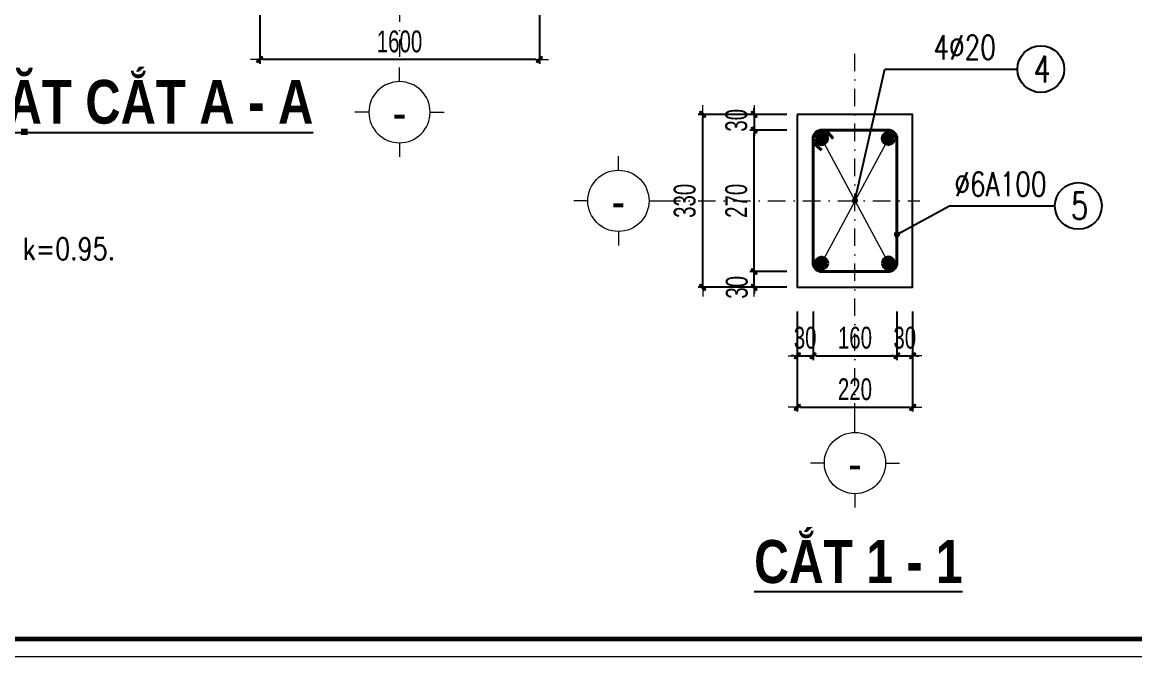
# Model space of a CAD drawing. Header units: millimetres. Extents: x -182770 to 489476, y -561170 to -280028.
# Drawn here: x -63345 to -56980, y -527439 to -523806 of the extents above; entities that cross this region are included whole.
import ezdxf
from ezdxf.enums import TextEntityAlignment as Align

# ---------------------------------------------------------------- set-up
doc = ezdxf.new("R2010")
doc.units = ezdxf.units.MM
doc.header["$MEASUREMENT"] = 0
doc.header["$PDMODE"] = 32
doc.linetypes.add('DASHDOT', pattern=[1, 0.5, -0.25, 0, -0.25])
doc.layers.get('Defpoints').update_dxf_attribs({"color": 1})
for name, color, linetype, lineweight in [('Khungten_LCDI', 7, 'Continuous', 5), ('LC Dim', 8, 'Continuous', 18), ('LC ISO', 153, 'Continuous', 13), ('LC Net dam2', 6, 'Continuous', 40), ('LC Net dam3', 1, 'Continuous', 60), ('LC Net manh', 133, 'Continuous', 5), ('LC Net thay', 63, 'Continuous', 25), ('LC Net truc', 79, 'DASHDOT', 13), ('LC Text1', 3, 'Continuous', 20), ('LC Text2', 7, 'Continuous', 25)]:
    doc.layers.add(name, color=color, linetype=linetype, lineweight=lineweight)
doc.styles.add('HOATBIF', font='hoatbif.shx', dxfattribs={"width": 0.7})
doc.styles.add('Khungten', font='VHAVAN.TTF', dxfattribs={"width": 0.9, "height": 5000})
doc.styles.add('LC 1', font='VHAVANB.TTF')
doc.styles.add('LC 3', font='vnsimli.shx', dxfattribs={"width": 0.75})
doc.styles.add('LC3', font='VHARIALB.TTF', dxfattribs={"width": 0.8})
doc.styles.add('Title', font='VHBLACK.TTF', dxfattribs={"width": 0.8})
doc.dimstyles.new('1-100(1-50)', dxfattribs={"dimscale": 50, "dimtxt": 2.5, "dimasz": 0.35, "dimexe": 0.5, "dimexo": 0, "dimgap": 0.8, "dimtad": 1, "dimdec": 0, "dimzin": 0, "dimdsep": 46, "dimtxsty": 'HOATBIF', "dimblk1": 'DOT', "dimblk2": 'DOT', "dimsah": 1, "dimcen": -1, "dimdle": 1, "dimclrd": 256, "dimclre": 256, "dimclrt": 4, "dimadec": 3, "dimazin": 2, "dimtfac": 0.333333, "dimtdec": 0, "dimtix": 1, "dimtmove": 2, "dimatfit": 3, "dimldrblk": 'DOT', "dimfxl": 1, "dimtvp": 0.833333, "dimtolj": 1, "dimtzin": 0, "dimarcsym": 0})

# ---------------------------------------------------------------- blocks, each defined once
blk = doc.blocks.new('lcdi fix')
at = {"layer": 'Defpoints', "lineweight": 0}
blk.add_lwpolyline([(-1200, -14850), (-1200, 14850), (40800, 14850), (40800, -14850)], close=True, dxfattribs=at)
at = {"layer": 'Khungten_LCDI', "color": 5, "lineweight": 60}
blk.add_lwpolyline([(0, -14650), (0, 14650), (40600, 14650), (40600, -14650)], close=True, dxfattribs=at)
at = {"color": 7, "style": 'Khungten', "width": 0.8}
for tag, p in [('REVISION', (39499, -10746)), ('NGAYHT', (39546, -11609))]:
    blk.add_attdef(tag, text='', height=200, dxfattribs=at).set_placement(p, align=Align.CENTER)
at = {"layer": 'LC Text1', "color": 3, "style": 'LC 1', "width": 1.834006}
for tag, p, p2 in [('TENBANVE1', (36913, -8886), (40339, -8886)), ('TENBANVE2', (36913, -9562), (40339, -9562))]:
    blk.add_attdef(tag, text='', height=250, dxfattribs=at).set_placement(p, p2, align=Align.FIT)
at = {"layer": 'LC Text1', "style": 'Title', "width": 0.7}
blk.add_attdef('SOBANVE', text='', height=250, dxfattribs=at).set_placement((39562, -13896), align=Align.CENTER)
blk = doc.blocks.new('DOT')
at = {"layer": 'LC Dim'}
blk.add_line((-3, 0), (3, 0), dxfattribs=at)
at = {"layer": 'LC Dim', "color": 4}
blk.add_line((-1, -1), (1, 1), dxfattribs=at)
blk.add_lwpolyline([(0.5, 1), (-1, -0.5), (-0.5, -1), (1, 0.5)], close=True, dxfattribs=at)
blk = doc.blocks.new('*D453')
at = {"layer": 'Defpoints', "color": 0, "ltscale": 2, "transparency": 16777216}
for p in [(-61986.6, -523422), (-60386.6, -523422), (-61986.6, -524019.1)]:
    blk.add_point(p, dxfattribs=at)
at = {"layer": 'LC Dim', "lineweight": -2, "ltscale": 2, "transparency": 16777216}
for p, q in [((-61986.6, -523422), (-61986.6, -524044.1)), ((-60386.6, -523422), (-60386.6, -524044.1)), ((-60404.1, -524019.1), (-61969.1, -524019.1))]:
    blk.add_line(p, q, dxfattribs=at)
at = {"layer": 'LC Dim', "lineweight": -2, "ltscale": 2, "transparency": 16777216, "xscale": 17.5, "yscale": 17.5, "zscale": 17.5, "rotation": 180}
blk.add_blockref('DOT', (-61986.6, -524019.1), dxfattribs=at)
at = {"layer": 'LC Dim', "lineweight": -2, "ltscale": 2, "transparency": 16777216, "xscale": 17.5, "yscale": 17.5, "zscale": 17.5}
blk.add_blockref('DOT', (-60386.6, -524019.1), dxfattribs=at)
at = {"layer": 'LC Dim', "color": 4, "ltscale": 2, "transparency": 16777216, "insert": (-61186.6, -523916.6), "char_height": 125, "attachment_point": 5, "style": 'HOATBIF'}
blk.add_mtext('\\A1;1600', dxfattribs=at)
blk = doc.blocks.new('_Dot')
at = {"color": 0, "linetype": 'ByBlock', "lineweight": -2}
blk.add_line((-0.5, 0), (-1, 0), dxfattribs=at)
at = {"color": 0, "linetype": 'ByBlock', "const_width": 0.5}
blk.add_lwpolyline([(-0.25, 0, 1), (0.25, 0, 1)], format="xyb", close=True, dxfattribs=at)
blk = doc.blocks.new('TIEUDE1')
at = {"layer": 'LC Text2', "color": 7, "style": 'LC 1'}
blk.add_attdef('TIªU§Ò', text='', height=5, dxfattribs=at).set_placement((0, 0), align=Align.BOTTOM_CENTER)
blk.add_attdef('TL', text='', height=3, dxfattribs=at).set_placement((0, -2), align=Align.TOP_CENTER)
blk = doc.blocks.new('TTRUC')
at = {"layer": 'LC ISO'}
for p, q in [((0, 6.95), (0, 10.13)), ((-6.95, 0), (-10.13, 0)), ((6.95, 0), (10.13, 0)), ((0, -6.95), (0, -10.13))]:
    blk.add_line(p, q, dxfattribs=at)
at = {"layer": 'LC Net manh'}
blk.add_circle((0, 0), 6.95, dxfattribs=at)
blk = doc.blocks.new('theptron1')
at = {"layer": 'LC Net dam3'}
for p, q in [((-0.5, 0), (0.5, 0)), ((-0.35, 0.35), (0.35, -0.35)), ((0.35, 0.35), (-0.35, -0.35)), ((0, 0.5), (0, -0.5))]:
    blk.add_line(p, q, dxfattribs=at)
blk.add_circle((0, 0), 0.5, dxfattribs=at)
blk = doc.blocks.new('*D530')
at = {"layer": 'Defpoints', "color": 0, "ltscale": 2, "transparency": 16777216}
for p in [(-58910.8, -525461.8), (-58820.8, -525461.8), (-58820.8, -525715.3)]:
    blk.add_point(p, dxfattribs=at)
at = {"layer": 'LC Dim', "lineweight": -2, "ltscale": 2, "transparency": 16777216}
for p, q in [((-58910.8, -525461.8), (-58910.8, -525740.3)), ((-58820.8, -525461.8), (-58820.8, -525740.3)), ((-58928.3, -525715.3), (-58945.8, -525715.3)), ((-58910.8, -525715.3), (-58820.8, -525715.3)), ((-58803.3, -525715.3), (-58785.8, -525715.3))]:
    blk.add_line(p, q, dxfattribs=at)
at = {"layer": 'LC Dim', "lineweight": -2, "ltscale": 2, "transparency": 16777216, "xscale": 17.5, "yscale": 17.5, "zscale": 17.5}
blk.add_blockref('DOT', (-58910.8, -525715.3), dxfattribs=at)
at = {"layer": 'LC Dim', "lineweight": -2, "ltscale": 2, "transparency": 16777216, "xscale": 17.5, "yscale": 17.5, "zscale": 17.5, "rotation": 180}
blk.add_blockref('DOT', (-58820.8, -525715.3), dxfattribs=at)
at = {"layer": 'LC Dim', "color": 4, "ltscale": 2, "transparency": 16777216, "insert": (-58865.8, -525612.8), "char_height": 125, "attachment_point": 5, "style": 'HOATBIF'}
blk.add_mtext('\\A1;30', dxfattribs=at)
blk = doc.blocks.new('*D531')
at = {"layer": 'Defpoints', "color": 0, "ltscale": 2, "transparency": 16777216}
for p in [(-58820.8, -525461.8), (-58340.8, -525461.8), (-58340.8, -525715.3)]:
    blk.add_point(p, dxfattribs=at)
at = {"layer": 'LC Dim', "lineweight": -2, "ltscale": 2, "transparency": 16777216}
for p, q in [((-58820.8, -525461.8), (-58820.8, -525740.3)), ((-58340.8, -525461.8), (-58340.8, -525740.3)), ((-58803.3, -525715.3), (-58358.3, -525715.3))]:
    blk.add_line(p, q, dxfattribs=at)
at = {"layer": 'LC Dim', "lineweight": -2, "ltscale": 2, "transparency": 16777216, "xscale": 17.5, "yscale": 17.5, "zscale": 17.5, "rotation": 180}
blk.add_blockref('DOT', (-58820.8, -525715.3), dxfattribs=at)
at = {"layer": 'LC Dim', "lineweight": -2, "ltscale": 2, "transparency": 16777216, "xscale": 17.5, "yscale": 17.5, "zscale": 17.5}
blk.add_blockref('DOT', (-58340.8, -525715.3), dxfattribs=at)
at = {"layer": 'LC Dim', "color": 4, "ltscale": 2, "transparency": 16777216, "insert": (-58580.8, -525612.8), "char_height": 125, "attachment_point": 5, "style": 'HOATBIF'}
blk.add_mtext('\\A1;160', dxfattribs=at)
blk = doc.blocks.new('*D532')
at = {"layer": 'Defpoints', "color": 0, "ltscale": 2, "transparency": 16777216}
for p in [(-58340.8, -525461.8), (-58250.8, -525461.8), (-58250.8, -525715.3)]:
    blk.add_point(p, dxfattribs=at)
at = {"layer": 'LC Dim', "lineweight": -2, "ltscale": 2, "transparency": 16777216}
for p, q in [((-58340.8, -525461.8), (-58340.8, -525740.3)), ((-58250.8, -525461.8), (-58250.8, -525740.3)), ((-58358.3, -525715.3), (-58375.8, -525715.3)), ((-58340.8, -525715.3), (-58250.8, -525715.3)), ((-58233.3, -525715.3), (-58215.8, -525715.3))]:
    blk.add_line(p, q, dxfattribs=at)
at = {"layer": 'LC Dim', "lineweight": -2, "ltscale": 2, "transparency": 16777216, "xscale": 17.5, "yscale": 17.5, "zscale": 17.5}
blk.add_blockref('DOT', (-58340.8, -525715.3), dxfattribs=at)
at = {"layer": 'LC Dim', "lineweight": -2, "ltscale": 2, "transparency": 16777216, "xscale": 17.5, "yscale": 17.5, "zscale": 17.5, "rotation": 180}
blk.add_blockref('DOT', (-58250.8, -525715.3), dxfattribs=at)
at = {"layer": 'LC Dim', "color": 4, "ltscale": 2, "transparency": 16777216, "insert": (-58295.8, -525612.8), "char_height": 125, "attachment_point": 5, "style": 'HOATBIF'}
blk.add_mtext('\\A1;30', dxfattribs=at)
blk = doc.blocks.new('*D533')
at = {"layer": 'Defpoints', "color": 0, "ltscale": 2, "transparency": 16777216}
for p in [(-58910.8, -525461.8), (-58250.8, -525461.8), (-58250.8, -526010.5)]:
    blk.add_point(p, dxfattribs=at)
at = {"layer": 'LC Dim', "lineweight": -2, "ltscale": 2, "transparency": 16777216}
for p, q in [((-58910.8, -525461.8), (-58910.8, -526035.5)), ((-58250.8, -525461.8), (-58250.8, -526035.5)), ((-58893.3, -526010.5), (-58268.3, -526010.5))]:
    blk.add_line(p, q, dxfattribs=at)
at = {"layer": 'LC Dim', "lineweight": -2, "ltscale": 2, "transparency": 16777216, "xscale": 17.5, "yscale": 17.5, "zscale": 17.5, "rotation": 180}
blk.add_blockref('DOT', (-58910.8, -526010.5), dxfattribs=at)
at = {"layer": 'LC Dim', "lineweight": -2, "ltscale": 2, "transparency": 16777216, "xscale": 17.5, "yscale": 17.5, "zscale": 17.5}
blk.add_blockref('DOT', (-58250.8, -526010.5), dxfattribs=at)
at = {"layer": 'LC Dim', "color": 4, "ltscale": 2, "transparency": 16777216, "insert": (-58580.8, -525908), "char_height": 125, "attachment_point": 5, "style": 'HOATBIF'}
blk.add_mtext('\\A1;220', dxfattribs=at)
blk = doc.blocks.new('*D534')
at = {"layer": 'Defpoints', "color": 0, "ltscale": 2, "transparency": 16777216}
for p in [(-59156.9, -525233.4), (-58971, -525233.4), (-58971, -525323.4)]:
    blk.add_point(p, dxfattribs=at)
at = {"layer": 'LC Dim', "lineweight": -2, "ltscale": 2, "transparency": 16777216}
for p, q in [((-58971, -525233.4), (-59181.9, -525233.4)), ((-59156.9, -525215.9), (-59156.9, -525198.4)), ((-59156.9, -525323.4), (-59156.9, -525233.4)), ((-58971, -525323.4), (-59181.9, -525323.4)), ((-59156.9, -525340.9), (-59156.9, -525358.4))]:
    blk.add_line(p, q, dxfattribs=at)
at = {"layer": 'LC Dim', "lineweight": -2, "ltscale": 2, "transparency": 16777216, "xscale": 17.5, "yscale": 17.5, "zscale": 17.5}
for p, rotation in [((-59156.9, -525233.4), 270), ((-59156.9, -525323.4), 90)]:
    blk.add_blockref('DOT', p, dxfattribs=dict(at, rotation=rotation))
at = {"layer": 'LC Dim', "color": 4, "ltscale": 2, "transparency": 16777216, "insert": (-59256.4, -525323.4), "char_height": 125, "attachment_point": 5, "rotation": 90, "style": 'HOATBIF'}
blk.add_mtext('\\A1;30', dxfattribs=at)
blk = doc.blocks.new('*D535')
at = {"layer": 'Defpoints', "color": 0, "ltscale": 2, "transparency": 16777216}
for p in [(-59156.9, -524423.4), (-58971, -524423.4), (-58971, -525233.4)]:
    blk.add_point(p, dxfattribs=at)
at = {"layer": 'LC Dim', "lineweight": -2, "ltscale": 2, "transparency": 16777216}
for p, q in [((-58971, -524423.4), (-59181.9, -524423.4)), ((-59156.9, -525215.9), (-59156.9, -524440.9)), ((-58971, -525233.4), (-59181.9, -525233.4))]:
    blk.add_line(p, q, dxfattribs=at)
at = {"layer": 'LC Dim', "lineweight": -2, "ltscale": 2, "transparency": 16777216, "xscale": 17.5, "yscale": 17.5, "zscale": 17.5}
for p, rotation in [((-59156.9, -524423.4), 90), ((-59156.9, -525233.4), 270)]:
    blk.add_blockref('DOT', p, dxfattribs=dict(at, rotation=rotation))
at = {"layer": 'LC Dim', "color": 4, "ltscale": 2, "transparency": 16777216, "insert": (-59259.4, -524828.4), "char_height": 125, "attachment_point": 5, "rotation": 90, "style": 'HOATBIF'}
blk.add_mtext('\\A1;270', dxfattribs=at)
blk = doc.blocks.new('*D536')
at = {"layer": 'Defpoints', "color": 0, "ltscale": 2, "transparency": 16777216}
for p in [(-59452.1, -524333.4), (-58971, -524333.4), (-58971, -525323.4)]:
    blk.add_point(p, dxfattribs=at)
at = {"layer": 'LC Dim', "lineweight": -2, "ltscale": 2, "transparency": 16777216}
for p, q in [((-58971, -524333.4), (-59477.1, -524333.4)), ((-59452.1, -525305.9), (-59452.1, -524350.9)), ((-58971, -525323.4), (-59477.1, -525323.4))]:
    blk.add_line(p, q, dxfattribs=at)
at = {"layer": 'LC Dim', "lineweight": -2, "ltscale": 2, "transparency": 16777216, "xscale": 17.5, "yscale": 17.5, "zscale": 17.5}
for p, rotation in [((-59452.1, -524333.4), 90), ((-59452.1, -525323.4), 270)]:
    blk.add_blockref('DOT', p, dxfattribs=dict(at, rotation=rotation))
at = {"layer": 'LC Dim', "color": 4, "ltscale": 2, "transparency": 16777216, "insert": (-59554.6, -524828.4), "char_height": 125, "attachment_point": 5, "rotation": 90, "style": 'HOATBIF'}
blk.add_mtext('\\A1;330', dxfattribs=at)
blk = doc.blocks.new('*D538')
at = {"layer": 'Defpoints', "color": 0, "ltscale": 2, "transparency": 16777216}
for p in [(-58971, -524333.4), (-59156.9, -524423.4), (-58971, -524423.4)]:
    blk.add_point(p, dxfattribs=at)
at = {"layer": 'LC Dim', "lineweight": -2, "ltscale": 2, "transparency": 16777216}
for p, q in [((-59156.9, -524315.9), (-59156.9, -524298.4)), ((-58971, -524333.4), (-59181.9, -524333.4)), ((-59156.9, -524333.4), (-59156.9, -524423.4)), ((-58971, -524423.4), (-59181.9, -524423.4)), ((-59156.9, -524440.9), (-59156.9, -524458.4))]:
    blk.add_line(p, q, dxfattribs=at)
at = {"layer": 'LC Dim', "lineweight": -2, "ltscale": 2, "transparency": 16777216, "xscale": 17.5, "yscale": 17.5, "zscale": 17.5}
for p, rotation in [((-59156.9, -524333.4), 270), ((-59156.9, -524423.4), 90)]:
    blk.add_blockref('DOT', p, dxfattribs=dict(at, rotation=rotation))
at = {"layer": 'LC Dim', "color": 4, "ltscale": 2, "transparency": 16777216, "insert": (-59259.3, -524367.4), "char_height": 125, "attachment_point": 5, "rotation": 90, "style": 'HOATBIF'}
blk.add_mtext('\\A1;30', dxfattribs=at)

msp = doc.modelspace()

# ---------------------------------------------------------------- linework, layer by layer
at = {"layer": 'LC Dim', "ltscale": 2}
for p, q in [((-58771.9, -524471.4), (-58388.9, -525184.5)), ((-58388.9, -524471.4), (-58771.9, -525184.5))]:
    msp.add_line(p, q, dxfattribs=at)
at = {"layer": 'LC Net dam2'}
for p, q in [((-58748, -524423.4), (-58705, -524471.7)), ((-58820.8, -524494.6), (-58771.7, -524538.4))]:
    msp.add_line(p, q, dxfattribs=at)
msp.add_lwpolyline([(-58820.8, -524474.4), (-58820.8, -525182.3, 0.414214), (-58769.7, -525233.4), (-58391.8, -525233.4, 0.414214), (-58340.8, -525182.3), (-58340.8, -524474.4, 0.414214), (-58391.8, -524423.4), (-58769.7, -524423.4, 0.414214)], format="xyb", close=True, dxfattribs=at)
at = {"layer": 'LC Net thay', "linetype": 'Continuous', "ltscale": 1000}
msp.add_lwpolyline([(-58910.8, -524333.4), (-58910.8, -525323.4), (-58250.8, -525323.4), (-58250.8, -524333.4)], close=True, dxfattribs=at)
at = {"layer": 'LC Net truc', "ltscale": 200}
for p, q in [((-61186.6, -519301.7), (-61186.6, -524091.2)), ((-58580.8, -526087.3), (-58580.8, -523984.1)), ((-59678.8, -524828.4), (-58209.3, -524828.4))]:
    msp.add_line(p, q, dxfattribs=at)
at = {"layer": 'LC Text2', "ltscale": 100}
for centre in [(-57517.5, -524074.3), (-57303, -524857.6)]:
    msp.add_circle(centre, 133.8, dxfattribs=at)

# ---------------------------------------------------------------- block references
at = {"layer": 'LC Dim', "yscale": 60.00000000069849}
for p, xscale, zscale in [((-58771.9, -524471.4), -60.00000000069849, 60.00000000064909), ((-58389.6, -524471.4), 60.00000000069849, 60.00000000069849)]:
    msp.add_blockref('theptron1', p, dxfattribs=dict(at, xscale=xscale, zscale=zscale))
for p, xscale, zscale, rotation in [((-58771.9, -525185.3), 60.00000000069849, 60.00000000069849, 180.0000000004822), ((-58389.6, -525185.3), -60.00000000069849, 60.00000000064909, 180)]:
    msp.add_blockref('theptron1', p, dxfattribs=dict(at, xscale=xscale, zscale=zscale, rotation=rotation))
at = {"layer": 'LC ISO', "yscale": 25.19610424696835, "zscale": 25.19610424696835}
for p, xscale in [((-61186.6, -524321), -25.19610424696835), ((-59934.1, -524828.4), 25.19610424696835), ((-58580.8, -526329.9), 25.19610424696835)]:
    msp.add_blockref('TTRUC', p, dxfattribs=dict(at, xscale=xscale))
at = {"layer": 'LC Net thay', "xscale": 0.5000000000000013, "yscale": 0.5000000000000013, "zscale": 0.5000000000000013}
msp.add_blockref('lcdi fix', (-70449.6, -520013.8), dxfattribs=at)
at = {"layer": 'LC Text2'}
ref = msp.add_blockref('TIEUDE1', (-62654.8, -524461.4), dxfattribs=dict(at, xscale=-50.8, yscale=50.8, zscale=50.8))
ref.add_attrib('TIªU§Ò', '%%UmÆt c¾t A - A', dxfattribs={"color": 7, "height": 250.16, "style": 'LC3', "width": 0.8}).set_placement((-62673.5, -524461.4), align=Align.BOTTOM_CENTER)
ref = msp.add_blockref('TIEUDE1', (-58555.4, -527090.6), dxfattribs=dict(at, xscale=-50.00000000009664, yscale=50.00000000009664, zscale=50.00000000009664))
ref.add_attrib('TIªU§Ò', '%%Uc¾t 1 - 1', dxfattribs={"color": 7, "height": 246.221, "style": 'LC3', "width": 0.8}).set_placement((-58561.3, -527090.6), align=Align.BOTTOM_CENTER)

# ---------------------------------------------------------------- texts
at = {"layer": 'LC Text1', "ltscale": 0.2, "style": 'LC 1', "width": 0.9}
for p in [(-61186.5, -524481.5), (-59934.1, -524988.9), (-58580.8, -526490.4)]:
    msp.add_text('-', height=197.3, dxfattribs=at).set_placement(p, align=Align.BOTTOM_CENTER)
at = {"layer": 'LC Text1', "color": 3, "style": 'LC 3', "width": 0.8}
msp.add_text('- ®¸y mãng ®\xadîc ®µo tíi cao ®é thiÕt kÕ, ®Æt trªn nÒn ®Êt nguyªn thæ (líp ®Êt tèt), ®Çm chÆt k=0.95.', height=125, rotation=359.95192, dxfattribs=at).set_placement((-70082.4, -525159.6))
at = {"layer": 'LC Text2', "linetype": 'ByBlock', "style": 'LC 3', "width": 0.75}
for s, p in [('4%%C20', (-58131.9, -524018.9)), ('%%C6A100', (-58011.6, -524802.2))]:
    msp.add_text(s, height=138.89, dxfattribs=at).set_placement(p)
at = {"layer": 'LC Text2', "ltscale": 100, "style": 'LC 3', "width": 0.75}
for s, p in [('4', (-57509.9, -524074.3)), ('5', (-57295.4, -524857.6))]:
    msp.add_text(s, height=152.8, dxfattribs=at).set_placement(p, align=Align.MIDDLE_CENTER)

# ---------------------------------------------------------------- dimensions: what is measured, and where the dimension line sits
at = {"layer": 'LC Dim', "ltscale": 2}
dim = msp.add_linear_dim(base=(-61986.6, -524019.1), p1=(-60386.6, -523422), p2=(-61986.6, -523422), angle=180, dimstyle='1-100(1-50)', dxfattribs=at)
dim.commit()
dim.dimension.update_dxf_attribs({"geometry": '*D453', "text_midpoint": (-61186.6, -523916.6)})
for base, p1, p2, picture, middle in [((-59452.1, -524333.4), (-58971, -525323.4), (-58971, -524333.4), '*D536', (-59554.6, -524828.4)), ((-59156.9, -524423.4), (-58971, -525233.4), (-58971, -524423.4), '*D535', (-59259.4, -524828.4))]:
    dim = msp.add_linear_dim(base=base, p1=p1, p2=p2, angle=90, dimstyle='1-100(1-50)', override={"dimlfac": 0.333333}, dxfattribs=at)
    dim.commit()
    dim.dimension.update_dxf_attribs({"geometry": picture, "text_midpoint": middle})
for base, p1, p2, picture, middle in [((-59156.9, -524423.4), (-58971, -524333.4), (-58971, -524423.4), '*D538', (-59259.3, -524367.4)), ((-59156.9, -525233.4), (-58971, -525323.4), (-58971, -525233.4), '*D534', (-59256.4, -525323.4))]:
    dim = msp.add_linear_dim(base=base, p1=p1, p2=p2, angle=90, dimstyle='1-100(1-50)', override={"dimlfac": 0.333333}, dxfattribs=at)
    dim.commit()
    dim.dimension.update_dxf_attribs({"geometry": picture, "text_midpoint": middle, "dimtype": 160})
for base, p1, p2, picture, middle in [((-58820.8, -525715.3), (-58910.8, -525461.8), (-58820.8, -525461.8), '*D530', (-58865.8, -525612.8)), ((-58250.8, -526010.5), (-58910.8, -525461.8), (-58250.8, -525461.8), '*D533', (-58580.8, -525908)), ((-58340.8, -525715.3), (-58820.8, -525461.8), (-58340.8, -525461.8), '*D531', (-58580.8, -525612.8)), ((-58250.8, -525715.3), (-58340.8, -525461.8), (-58250.8, -525461.8), '*D532', (-58295.8, -525612.8))]:
    dim = msp.add_linear_dim(base=base, p1=p1, p2=p2, dimstyle='1-100(1-50)', override={"dimlfac": 0.333333}, dxfattribs=at)
    dim.commit()
    dim.dimension.update_dxf_attribs({"geometry": picture, "text_midpoint": middle})

# ---------------------------------------------------------------- leaders
for points in [[(-58580.8, -524827.6), (-58410.7, -524074.3), (-57651.3, -524074.3)], [(-58340.8, -525020.6), (-58040.5, -524857.6), (-57436.8, -524857.6)]]:
    msp.add_leader(points, dimstyle='1-100(1-50)', override={"dimasz": 0.7}, dxfattribs=at)

doc.saveas('drawing.dxf')
